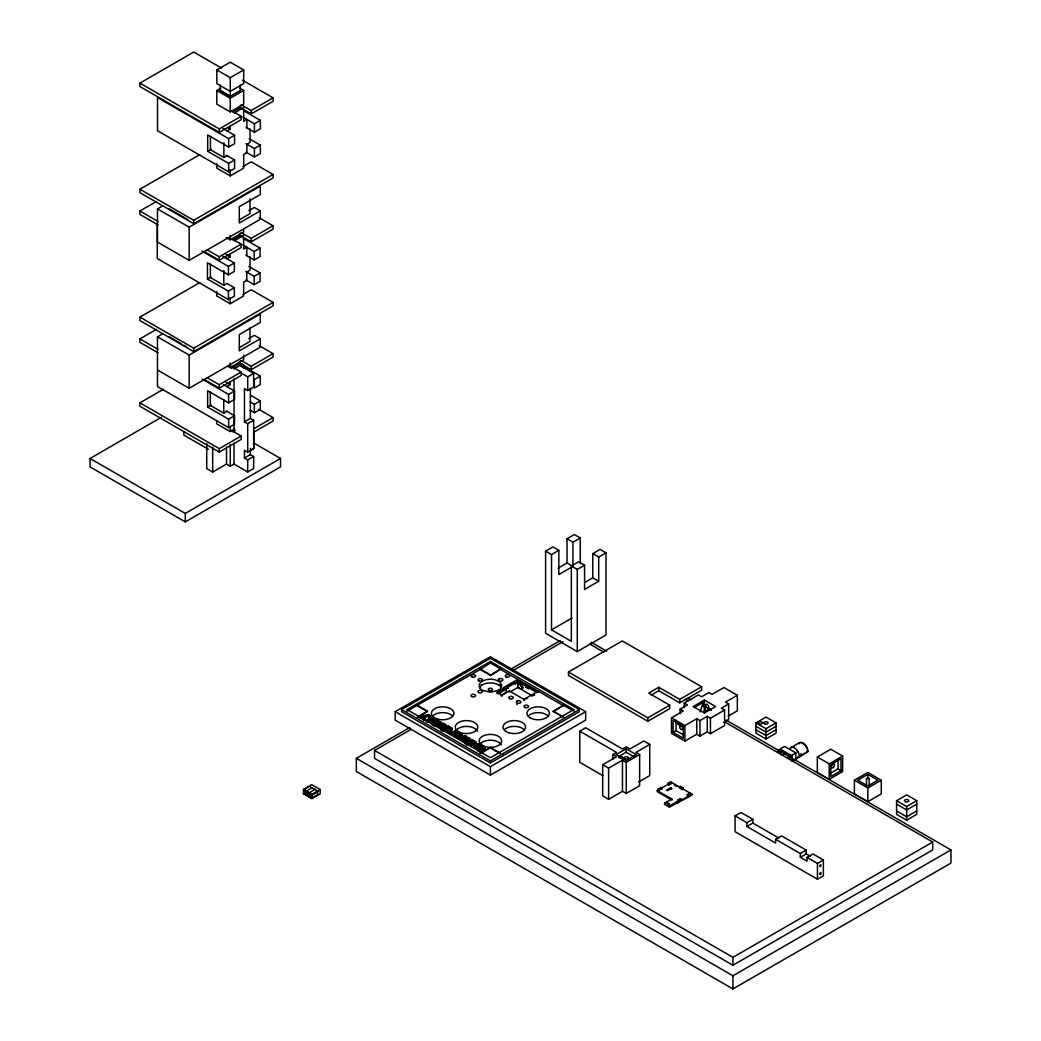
<?xml version="1.0" encoding="UTF-8"?>
<svg xmlns="http://www.w3.org/2000/svg" width="1041" height="1041" viewBox="0 0 1041 1041"><rect width="100%" height="100%" fill="white"/><g stroke="black" fill="none" stroke-linecap="round" stroke-linejoin="round"><path stroke-width="1.5" d="M573.786 711.172L573.786 709.585L490.415 661.451L407.031 709.585L407.031 711.172L417.298 705.238L427.552 711.172L418.573 716.872M480.148 669.48L490.415 663.026L500.721 668.986L490.454 675.427L480.148 669.48L417.298 705.238M481.436 753.163L490.415 747.451L500.669 753.385M490.454 675.427L500.721 668.986M501.944 696.221L501.944 695.167L497.091 692.369L498.027 693.957L508.086 688.127L507.175 686.553L514.15 682.519L515.061 684.106L517.793 682.519L517.793 687.45L532.328 695.843M523.896 700.437L523.896 699.383L538.184 691.133L538.184 692.187L529.349 687.099L528.438 688.674L525.705 687.099L526.616 685.512L525.705 687.099M526.642 698.849L526.642 697.795L527.553 698.329M529.349 687.099L528.438 688.674M533.617 694.815L533.617 693.761L534.527 695.349M790.613 755.128L780.841 749.494L780.841 750.431L790.613 756.065L790.613 755.128L788.323 756.456L789.039 758.186L789.039 756.872L795.897 752.916L795.897 759.292L792.253 761.4L791.524 760.971L791.524 755.922M688.27 796.222L687.359 794.647L688.27 796.222L681.295 800.256L680.385 798.668L677.639 800.256L678.563 801.83L677.639 802.364L676.715 801.83L669.376 806.059L668.452 805.526L669.376 803.938L668.452 805.526M680.385 798.668L681.295 800.256M455.802 735.427L459.445 736.481C447.07 732.005 470.948 738.668 459.185 732.786L459.185 733.319C466.862 735.48 457.298 736.989 455.802 734.894M460.538 734.842L459.302 733.371L457.22 733.996C458.834 736.924 462.607 733.15 457.754 734.217M441.189 730.574L448.32 726.462L449.673 726.722L448.32 725.941L441.189 730.053L442.607 730.873C444.923 727.529 447.018 733.137 450.402 730.756A5.27 3.045 0 0 0 451.833 729.806L452.288 729.038A2.889 1.666 0 0 0 451.872 727.906L449.022 727.112M445.21 729.377L446.576 731.511L450.402 731.289A5.27 3.045 0 0 0 451.833 730.327L452.288 729.572A2.889 1.666 0 0 0 451.872 728.427L450.285 727.659M466.446 744.627L469.036 743.131L470.402 745.265L474.228 745.044A5.27 3.045 0 0 0 475.672 744.081L476.127 743.326A2.889 1.666 0 0 0 475.698 742.194L475.216 741.843M431.56 724.224L433.577 721.491L437.532 720.359L440.994 722.142L440.304 723.911L438.482 721.387L435.424 722.025L438.638 724.015M440.564 724.536C442.867 725.772 441.957 728.18 440.304 725.928C436.413 723.313 440.929 729.949 443.739 727.503A1.548 0.898 0 0 0 444.195 726.644C440.122 724.302 445.6 723.261 444.481 726.189C450.61 727.516 440.89 719.656 440.564 725.07L442.256 727.086M438.664 723.846L438.352 725.03A4.021 2.316 0 0 1 436.478 726.058L435.164 726.241A3.344 1.926 0 0 1 434.5 726.215M700.072 712.005L703.274 702.311L694.334 707.477M309.359 786.293L317.843 791.199L311.923 794.621L303.438 789.716L311.688 784.628L320.173 789.52L320.173 793.841L311.923 798.603L303.438 793.71L303.738 789.546M311.923 798.603L312.222 794.439L303.438 789.39M433.355 724.237L435.138 723.183L436.739 723.794M482.49 746.931L483.232 747.659L478.431 749.806L482.972 748.388L482.49 746.931L483.584 746.306L485.379 748.479L481.827 750.678L485.379 747.958M431.664 723.755L435.841 721.101M436.765 724.159L435.58 725.057M438.573 724.185L438.352 724.51A4.021 2.316 0 0 1 436.478 725.538L435.164 725.707A3.344 1.926 0 0 1 433.85 725.577M446.459 725.798L445.821 726.956M474.241 743.105L471.235 744.419L470.051 742.793C474.748 738.342 474.878 746.098 470.064 743.222M440.877 722.766L440.304 723.911M470.051 743.313L472.341 741.999L474.228 742.662M439.211 724.9C437.259 727.217 441.722 729.312 443.739 728.023A1.548 0.898 0 0 0 444.195 727.178C440.434 725.239 444.897 723.664 444.481 726.189M438.964 723.131L438.482 721.92L435.424 722.545M466.407 742.858L469.92 738.407L468.463 737.562L464.117 739.058L468.463 738.095L469.92 738.941L466.407 742.858L464.911 741.465L467.461 738.902L463.076 740.945L461.697 740.151L464.312 737.093M459.185 733.319L459.588 732.448C453.486 729.936 452.497 738.941 459.445 736.481M476.297 745.707L476.336 746.996L478.613 747.048L476.336 747.529L476.297 745.707L478.613 747.048M441.761 726.917L440.512 726.93L440.551 725.668M464.091 739.045L466.641 736.521L465.184 735.675L458.404 737.718L459.862 739.084L464.299 737.614M464.091 739.578L466.641 736.521M461.697 740.151L464.299 737.093L459.862 738.55L458.404 737.718M460.538 734.321L457.22 733.996M795.897 759.292L807.959 751.576A7.001 4.047 60 0 0 804.29 743.925A7.001 4.047 60 0 0 798.707 743.378M479.511 746.527L479.55 745.044A1.783 1.028 0 0 0 478.118 744.718L476.518 744.055L478.118 745.239A1.783 1.028 0 0 1 479.55 745.564L479.511 747.048L475.789 744.38L479.511 747.048M475.203 745.239L474.189 746.878L475.841 748.414A3.604 2.082 0 0 0 477.91 748.765L481.736 746.931A3.214 1.861 0 0 0 481.554 745.733L479.745 744.575L476.518 744.588M618.731 757.393C619.785 755.961 624.093 757.119 622.076 758.876M796.612 757.861L807.959 751.576M475.789 744.38L474.189 746.345L475.841 747.88A3.604 2.082 0 0 0 477.91 748.245L481.736 746.397A3.214 1.861 0 0 0 481.554 745.2L479.745 744.042L476.518 744.055M866.476 785.552L866.476 778.603L867.843 777.809L867.843 774.387L877.901 780.19L867.817 786.02L857.745 780.203L867.843 774.387M231.375 110.645L241.161 116.293L241.161 119.715L219.274 132.363L139.923 86.546L139.923 83.124L193.73 52.05L221.577 68.12M216.814 69.942L230.243 62.187L243.685 69.942L243.685 83.631L230.243 91.387L216.814 83.631L216.814 69.942L230.243 77.698L243.685 69.942M239.651 88.147L243.685 90.476L243.685 104.165L230.243 111.921L216.814 104.165L216.814 90.476L220.848 88.147M216.814 90.476L230.243 98.231L243.685 90.476M232.742 111.973L240.38 107.561L240.341 105.31M234.277 113.027L243.685 107.587M139.923 83.124L219.274 128.941L241.161 116.293M241.408 104.855L251.193 110.502L273.093 97.867L273.093 101.289L251.193 113.924L240.016 107.47M227.055 130.88L230.243 129.045L230.243 126M242.8 166.69L251.193 161.849L273.093 174.485L273.093 177.907L193.73 223.724L139.923 192.65L139.923 189.228L199.781 154.667M228.669 138.661L234.602 135.239L234.602 143.658L228.669 147.093L207.693 134.979L207.693 151.296L228.669 163.411L234.602 159.989L234.602 168.421L228.669 171.843L157.529 130.763L157.529 97.581L228.669 138.661L228.669 147.093M242.839 117.112L254.42 123.801L260.341 120.366L260.341 128.798L254.42 132.22L246.027 127.379M207.693 151.296L211.245 149.24M210.425 136.358L210.425 149.722L223.867 157.477L227.055 155.63M157.985 224.882L139.897 214.433L139.897 211.011L156.449 201.447M246.027 143.697L254.42 148.551L260.341 145.128L260.341 153.548L254.42 156.97L246.092 152.168M248.773 210.672L254.368 207.445L260.289 210.868L260.289 219.287L189.15 260.367L157.464 242.072L157.464 208.903L163.047 205.676M216.814 163.593L216.814 168.148L230.243 175.903L243.685 168.148L243.685 154.458L246.873 152.611L246.873 144.192L250.061 142.344L250.061 128.993M139.923 189.228L193.73 220.302L273.093 174.485M157.464 208.903L189.15 227.185L260.289 186.118L260.289 194.537L239.313 206.652L239.313 222.969L260.289 210.868M239.261 219.846L250.009 213.639L250.009 198.792M226.157 237.504L230.191 239.82L243.633 232.065L243.633 229.033M240.328 235.396L232.69 239.807L240.25 235.383L240.25 233.093M234.225 240.861L243.633 235.422M206.717 249.58L219.248 256.815L241.135 244.18L241.135 247.602L219.248 260.237L203.932 251.401M241.382 232.742L251.167 238.389L273.067 225.754L273.067 229.176L251.167 241.811L238.584 234.55M230.191 253.835L230.191 256.88L227.003 258.715L222.969 256.385M242.8 294.59L251.193 289.749L273.093 302.384L273.093 305.807L193.73 351.624L139.923 320.55L139.923 317.128L199.781 282.566M201.915 251.115L228.421 266.418L234.355 262.996L234.355 271.428L228.421 274.85L207.445 262.735L207.445 279.053L228.421 291.168L234.355 287.745L234.355 296.178L228.421 299.6L157.269 258.519L157.269 225.337M254.173 259.977L254.173 251.558L260.094 248.135L260.094 256.554L254.173 259.977L245.78 255.136M207.445 279.053L210.998 277.01M210.373 264.193L210.373 277.557L223.802 285.312L227.003 283.464M157.985 352.782L139.897 342.333L139.897 338.911L156.449 329.346M245.78 271.454L254.173 276.307L260.094 272.885L260.094 281.304L254.173 284.727L245.845 279.925M226.157 410.909L234.537 415.762L234.537 424.181L228.617 427.604L157.464 386.536L157.464 336.803L163.047 333.575M216.762 291.428L216.762 295.982L230.191 303.738L243.633 295.982L243.633 282.293L246.821 280.445L246.821 272.026L250.009 270.179L250.009 256.828M139.923 317.128L193.73 348.201L273.093 302.384M157.464 336.803L189.15 355.085L260.289 314.018L260.289 322.437L239.313 334.551L239.313 350.882L260.289 338.767L260.289 347.187L189.15 388.267L157.464 369.971M248.773 338.572L254.368 335.345L260.289 338.767M231.375 430.362L241.161 436.023L241.161 439.445L219.274 452.08L139.923 406.263L139.923 402.841L163.372 389.295M239.209 347.681L249.957 341.474L249.957 328.11M227.445 366.107L230.139 367.655L243.568 359.9L243.568 355.345M231.375 368.345L240.276 363.231L240.198 360.967M234.03 368.93L242.228 364.038M253.913 443.102L280.523 458.469L280.523 466.902L185.285 521.879L90.06 466.902L90.06 458.469L161.485 417.233M206.717 377.493L219.248 384.715L241.135 372.079L241.135 375.502L219.248 388.15L203.932 379.301M241.382 360.641L251.167 366.289L273.067 353.654L273.067 357.076L251.167 369.711L238.584 362.45M226.938 386.549L230.139 384.715L230.139 381.67M240.874 372.886L247.706 376.829L253.64 373.407L253.64 387.109L247.706 390.531L244.44 388.644L244.44 421.813L247.706 423.7L253.64 420.278L253.64 448.749L247.706 452.171L244.44 450.285L244.44 458.04L247.706 459.927L253.64 456.505L253.64 468.541L247.706 471.963L234.03 464.065L234.03 443.102M202.11 379.132L228.617 394.435L234.537 391.013L234.537 399.432L228.617 402.854L207.64 390.739L207.64 407.07L228.617 419.185L234.537 415.762M260.289 376.139L254.368 379.562L254.368 387.994L260.289 384.571L260.289 376.139L243.555 366.484M207.64 407.07L211.193 405.014M210.321 392.028L210.321 405.391L223.75 413.147L226.938 411.299M250.165 401.891L254.368 404.311L260.289 400.889L260.289 409.321L254.368 412.743L250.204 410.336M244.44 421.813L250.374 418.391L253.64 420.278M216.697 420.785L216.697 423.817L230.139 431.573L234.173 429.256M232.781 431.703L235.318 430.245M139.923 402.841L219.274 448.658L241.161 436.023M253.939 428.645L273.093 417.584L273.093 421.006L253.939 432.067M206.743 443.713L206.743 468.632L212.676 472.054L226.522 464.065L230.269 466.225L234.303 463.896M251.037 449.907L253.796 448.307L253.796 431.182M244.44 458.04L250.374 454.618L253.64 456.505M90.06 458.469L185.285 513.447L280.523 458.469M585.068 582.296L592.784 577.833L592.784 553.617L600.071 549.401L606.005 552.823L606.005 634.971L577.274 651.562L545.601 633.279L545.601 551.118L552.888 546.915L558.822 550.338L558.822 574.554L571.678 567.137M558.028 568.165L567.033 562.973L567.033 538.744L574.333 534.54L580.253 537.963L580.253 563.597M545.601 551.118L551.522 554.541L558.822 550.338M567.033 538.744L572.953 542.166L580.253 537.963M551.522 554.541L551.522 629.857L571.34 641.295L571.34 565.992L578.64 561.776L584.574 565.198L584.574 589.427L598.705 581.255L598.705 557.039L606.005 552.823M571.34 565.992L577.274 569.414L584.574 565.198M395.177 711.693L490.415 656.715L585.641 711.693L585.641 720.125L490.415 775.103L395.177 720.125L395.177 711.693L490.415 766.67L585.641 711.693M401.566 709.585L490.415 658.289L579.264 709.585L579.264 711.693L490.415 762.988L401.566 711.693L401.566 709.585L490.415 760.88L579.264 709.585M551.522 629.857L572.043 618.003M417.298 717.093L427.552 711.172M419.185 717.717L420.408 716.481L428.463 714.477L429.972 715.87L421.969 717.796L429.972 715.349M783.717 753.372L950.94 849.924L950.94 863.093L732.942 988.95L356.334 771.511L356.334 758.342L409.777 727.49M511.04 669.025L560.266 640.605M423.96 720.463L425.275 719.175L423.96 719.943L419.185 717.184M303.438 789.716L307.954 787.113M428.71 717.835L429.634 718.889L428.71 717.835L432.418 716.755L433.772 718.069L432.158 718.993L433.772 717.535M428.71 718.355L429.881 717.158M425.431 720.788L429.634 718.368M724.705 721.933L932.697 842.026L932.697 849.924L732.942 965.254L374.565 758.342L374.565 750.444L411.143 729.325M512.432 670.859L563.077 641.62M312.196 787.595L306.262 791.355M428.593 720.567L430.987 719.149L432.822 720.736L428.593 721.088L432.822 720.203M303.438 793.71L306.184 792.123M315.02 789.234L309.086 792.982M426.706 722.051L435.112 720.177L433.811 721.452L428.124 721.933M306.041 794.947L306.041 792.097L303.66 790.731L303.66 793.58L306.041 794.947L308.409 793.58M306.496 795.207L308.865 796.573L308.865 793.736L306.496 792.37L306.496 795.207L310.049 793.151M320.173 789.52L311.923 794.621M311.688 795.363L317.622 791.941L317.622 794.79L311.688 798.213L309.32 796.846L309.32 793.997L311.688 795.363L311.688 798.213M309.32 796.846L311.688 795.467M505.34 689.715L503.519 688.661L503.519 687.607L517.793 679.37L517.793 680.424L526.616 685.512M497.091 692.369L504.43 688.127L504.43 689.181L504.43 688.127L503.519 688.661M517.793 682.519L516.883 680.944L517.793 680.424M497.091 693.423L507.175 687.607L508.086 688.127M508.086 687.073L516.883 681.998M501.944 694.868L506.277 692.356L506.277 689.194L503.519 687.607M501.033 695.7L509.283 690.938L524.807 699.903M449.673 726.722L449.022 727.633M510.884 691.445L517.793 687.45M445.21 729.897L442.607 730.873M450.948 733.345L448.658 732.2C450.753 731.003 453.759 733.189 455.815 730.262L457.233 731.615L452.067 734.595L450.727 733.814L451.677 732.734L450.727 733.814M448.658 732.721L449.972 731.433M457.233 731.615L455.815 730.795L452.77 732.474M450.727 733.28L452.067 734.061L457.233 731.081M701.634 686.761L679.747 699.396L658.758 687.294L648.725 693.085L669.714 705.199L669.714 708.622L647.814 721.257L568.464 675.44L568.464 672.018L622.284 640.944L701.634 686.761L701.634 690.183L679.747 702.831L658.758 690.717L651.237 695.063M531.743 695.909L534.527 694.295M465.028 743.808L472.146 739.696L473.499 740.476L472.835 741.387L473.499 740.476M466.212 743.651L472.146 740.229L473.499 740.997M466.446 745.161L469.036 743.131M482.49 747.464L483.584 746.306M477.923 750.769L479.472 749.871L477.923 750.769L479.341 751.589L482.686 750.639L481.736 751.719L479.341 751.589M480.148 753.385L490.415 747.451M562.244 716.872L553.265 711.172L563.532 705.238L572.446 710.391M553.265 711.693L563.532 705.238M573.786 709.585L490.415 757.718L407.031 709.585M602.921 775.688L579.785 762.337L579.785 731.185L585.706 727.763L622.466 748.986L626.227 746.826L629.974 748.986L643.819 740.997L649.753 744.419L649.753 775.558L638.667 781.96M568.464 672.018L647.814 717.835L669.714 705.199M684.236 707.724L684.236 703.065L698.381 694.907L701.569 696.754L708.869 692.538L712.057 694.386L723.911 687.541L737.353 695.297L737.353 710.808L728.127 716.13M680.137 713.788L680.137 709.129L687.424 704.913L684.236 703.065M723.82 722.311L728.687 719.5L728.687 703.976L721.387 708.192L724.575 710.04L724.575 725.551L710.443 733.71L707.255 731.875L699.955 736.078L696.767 734.243L684.9 741.088L671.471 733.332L671.471 717.822L683.325 710.964L680.137 709.129M704.406 700.072L693.189 706.553L704.406 713.033L715.622 706.553L704.406 700.072L704.406 705.356L703.274 706.019L703.274 702.311M612.785 759.253L612.785 754.582L616.545 752.409L579.785 731.185M626.162 748.791L616.129 754.582L626.227 760.398L636.259 754.608L626.162 748.791L626.162 752.214L633.735 756.573M649.753 744.419L635.908 752.409L639.655 754.582L639.655 785.721L626.227 793.476L622.466 791.316L608.621 799.306L602.687 795.884L602.687 764.745L616.545 756.742L612.785 754.582M703.274 706.019L705.317 705.889L705.317 712.213M618.64 756.56L626.162 752.214M705.251 711.563L708.062 709.936M602.687 764.745L608.621 768.167L622.466 760.164L626.227 762.337L639.655 754.582M673.098 732.343L683.273 738.212L683.273 726.41L673.098 720.528L673.098 732.343L676.064 730.626L683.69 735.037M671.471 717.822L684.9 725.577L696.767 718.732L699.955 720.567L707.255 716.351L710.443 718.199L724.575 710.04M737.353 695.297L725.499 702.141L728.687 703.976M755.922 722.909L766.007 717.08L776.065 722.896L776.065 733.163L765.981 738.98L755.922 733.176L755.922 722.909L765.981 728.713L776.065 722.896M658.159 790.067L658.159 789.013L660.905 787.438L661.816 787.959L661.816 789.013L657.248 790.587L657.248 791.641L671.874 800.087L671.874 799.033L657.248 790.587M667.88 783.405L668.79 783.925L671.536 782.351L671.536 783.405L668.79 784.979L667.88 783.405L670.625 781.817L682.18 788.492L682.18 789.546L683.091 787.972L680.359 786.384L679.448 786.918L679.448 787.972L682.18 789.546M658.159 789.013L659.07 789.533L667.88 784.459M776.065 726.319L765.981 732.135L755.922 726.332M670.69 787.738L666.578 790.106L667.489 790.626L671.601 788.258L671.601 789.312L670.69 787.738L671.601 788.258M776.065 729.741L765.981 735.558L755.922 729.754M679.448 787.972L680.359 786.384M682.18 788.492L683.091 787.972M683.091 789.026L691.914 794.114L691.914 795.168L669.389 807.126L664.535 804.316L664.535 803.262L671.874 799.033M687.359 794.647L690.092 793.06L690.092 794.114M678.563 801.83L678.563 800.776L681.295 799.202M687.359 795.701L691.003 793.593L691.003 794.647L691.914 794.114M785.408 753.229L781.752 755.337L781.752 750.288L778.551 752.136L777.822 750.405L784.68 746.436L795.897 752.916M777.822 750.405L780.841 749.494M777.822 751.719L781.036 749.858L781.036 754.92L781.752 755.337M790.965 747.568L799.501 742.649M788.323 757.77L790.457 756.534M789.039 758.186L792.253 756.339L792.253 761.4M817.341 756.989L830.783 749.234L842.637 756.078L842.637 771.589L829.196 779.345L817.341 772.5L817.341 756.989L829.196 763.834L842.637 756.078M735.076 815.871L746.931 822.715L746.931 826.489L775.662 843.08L775.662 839.306L800.321 853.542L800.321 857.316L807.035 861.193L807.035 857.42L812.969 853.997L823.379 860.009L823.379 875.806L817.445 879.229L735.076 831.668L735.076 815.871L740.997 812.448L752.851 819.293L752.851 823.067L778.85 838.07M830.406 773.294L838.044 768.896L841.011 770.6L841.011 758.798L830.822 764.667L830.822 776.482L841.011 770.6M746.931 822.715L752.851 819.293M746.931 826.489L752.851 823.067M854.401 780.203L867.843 772.448L881.272 780.203L881.272 793.906L867.843 801.661L854.401 793.906L854.401 780.203L867.843 787.972L881.272 780.203M775.662 839.306L781.583 835.884L806.241 850.12L806.241 853.893L800.321 857.316M800.321 853.542L806.241 850.12M896.587 800.698L906.685 794.882L916.744 800.685L916.744 814.374L906.659 820.204L896.587 814.387L896.587 800.698L906.659 806.515L916.744 800.685M916.744 804.107L906.659 809.937L896.587 804.12M807.035 857.42L817.445 863.431L823.379 860.009M916.744 810.952L906.659 816.782L896.587 810.965M374.565 750.444L732.942 957.356L932.697 842.026M356.334 758.342L732.942 975.781L950.94 849.924M429.972 715.87L428.463 714.998L422.555 716.898M459.445 737.015C453.369 738.108 452.262 734.035 458.144 731.615M461.697 739.617L463.076 740.411L467.435 738.889M458.404 738.238L465.184 736.208L466.641 737.041M441.579 723.95L444.26 724.068L446.524 726.006M436.673 720.945L440.681 722.051M472.861 740.867L475.698 741.66A2.889 1.666 0 0 1 476.127 742.806L475.672 743.56A5.27 3.045 0 0 1 474.228 744.51L471.039 744.914L469.01 743.495M472.861 741.387L474.683 741.595M435.424 722.038L437.78 722.506L438.664 724.38M866.476 778.603L869.209 778.603L869.209 786.944M451.221 732.591L449.972 731.966M434.344 725.148C431.625 720.216 440.642 725.434 433.407 724.081M447.031 730.561L446.225 729.038L447.773 727.906L449.972 727.971L450.402 729.351M242.462 80.183L273.093 97.867M219.976 90.424L230.204 96.332L240.38 90.45L240.341 84.998M243.607 110.71L260.341 120.366M249.163 138.661L260.341 145.128M227.563 127.483L230.243 129.045M223.021 128.55L234.602 135.239M226.209 155.148L234.602 159.989M259.144 217.712L273.067 225.754M243.36 238.467L260.094 248.135M242.787 244.947L254.173 251.558M231.349 238.532L241.135 244.18M169.332 208.903L187.822 219.573M248.903 266.418L260.094 272.885M226.157 254.551L230.191 256.88M223.242 256.58L234.355 262.996M139.897 211.011L157.985 221.46M227.354 283.712L234.355 287.745M259.144 345.612L273.067 353.654M592.784 553.617L598.705 557.039M239.951 365.508L253.64 373.407M229.944 365.625L241.135 372.079M567.033 562.973L571.769 565.705M592.784 577.833L598.705 581.255M169.332 336.803L181.212 343.66M183.867 345.196L186.508 346.718M250.504 395.242L260.289 400.889M226.105 382.385L230.139 384.715M223.438 384.597L234.537 391.013M139.897 338.911L157.985 349.36M259.17 409.555L273.093 417.584M704.406 705.356L705.317 705.889M591.197 642.219L606.656 651.145M688.153 698.199L690.964 699.825M726.097 720.112L780.906 751.758M788.323 756.456L789.039 756.872M589.792 644.041L603.845 652.16M685.355 699.214L688.166 700.84M208.343 449.231L183.828 435.086L183.828 431.963M500.721 669.506L563.532 705.772M516.883 680.944L525.705 686.045M526.616 686.566L537.273 692.72M806.241 853.893L810.275 856.222M480.148 668.96L490.454 674.906M553.265 711.172L563.532 717.093M670.625 782.871L671.536 783.405M674.243 784.966L676.962 786.541M661.816 789.013L660.905 787.438M677.639 800.256L678.563 800.776M669.376 803.938L666.37 802.208L666.37 803.262M669.376 804.992L665.446 802.741L665.446 803.795L664.535 803.262M417.298 705.772L427.552 711.693M490.415 747.985L499.394 753.163M433.772 718.069L432.418 716.755M432.158 718.472L435.112 720.177M438.964 722.61L440.304 723.391M444.481 725.655L445.821 726.436M432.158 718.993L435.112 720.697M432.822 720.736L430.987 719.149M476.297 746.241L478.613 747.568M439.211 725.421L440.551 726.202M481.827 750.145L482.686 750.639M481.827 750.678L482.686 751.173M464.911 741.465L466.407 742.337M478.431 749.273L479.472 749.871M421.969 717.262L425.275 719.175M478.431 749.806L479.472 750.405M421.969 717.796L425.275 719.708M303.438 790.34L311.923 795.233M867.843 777.809L869.209 778.603M484.468 747.282L485.392 748.063M432.653 725.122L431.56 723.703M448.658 732.2L451.664 733.241M796.716 750.431L797.653 751.797M711.432 710.261L709.52 708.609A2.824 1.627 60 0 0 708.127 709.402M676.715 801.83L676.728 802.884M669.376 806.059L669.389 807.126M677.639 802.364L677.652 803.405M509.283 690.938L509.283 691.992M906.659 806.515L906.659 820.204M867.843 787.972L867.843 801.661M838.044 760.034L838.044 768.896M829.196 763.834L829.196 779.345M817.445 863.431L817.445 879.229M778.551 750.821L778.551 752.136M765.981 728.713L765.981 738.98M732.942 957.356L732.942 965.254M732.942 975.781L732.942 988.95M710.443 718.199L710.443 733.71M707.255 716.351L707.255 731.875M704.184 706.54L704.184 712.864M699.955 720.567L699.955 736.078M696.767 718.732L696.767 734.243M684.9 725.577L684.9 741.088M679.747 699.396L679.747 702.831M676.064 720.294L676.064 730.626M668.79 783.925L668.79 784.979M659.07 789.533L659.07 790.587M658.758 687.294L658.758 690.717M647.814 717.835L647.814 721.257M626.227 762.337L626.227 793.476M622.414 757.393L622.414 758.811M622.466 760.164L622.466 791.316M622.076 757.132L622.076 758.538M621.633 756.937L621.633 758.342M621.126 756.82L621.126 758.212M620.566 756.768L620.566 758.16M620.02 756.82L620.02 758.199M608.621 768.167L608.621 799.306M577.274 569.414L577.274 651.562M572.953 542.166L572.953 566.395M517.078 701.113L517.078 704.796M514.15 682.519L514.15 683.573M507.175 686.553L507.175 687.607M503.18 753.515L503.18 755.623M490.415 661.451L490.415 663.026M490.415 760.88L490.415 762.988M490.415 766.67L490.415 775.103M483.232 747.36L483.232 748.193M442.256 726.553L442.23 727.217M309.086 793.606L309.086 796.977M306.262 791.967L306.262 795.337M254.42 123.801L254.42 132.22M254.42 148.551L254.42 156.97M254.368 404.311L254.368 412.743M254.173 276.307L254.173 284.727M251.193 110.502L251.193 113.924M251.167 238.389L251.167 241.811M251.167 366.289L251.167 369.711M250.374 388.371L250.374 418.391M250.374 448.411L250.374 454.618M247.706 376.829L247.706 390.531M247.706 423.7L247.706 452.171M247.706 459.927L247.706 471.963M246.873 127.861L246.873 119.442L243.685 121.29L243.685 109.11M246.821 255.696L246.821 247.277L243.633 249.124L243.633 236.945M243.568 364.779L243.568 367.824M234.03 378.612L234.03 431.82M230.243 77.698L230.243 96.306L220.185 90.489L220.185 85.011M230.243 98.231L230.243 111.921M230.243 169.826L230.243 175.903M230.269 444.429L230.269 466.225M230.191 235.266L230.191 239.82M230.191 297.661L230.191 303.738M230.139 363.101L230.139 367.655M230.139 427.018L230.139 431.573M228.669 163.411L228.669 171.843M228.617 394.435L228.617 402.854M228.617 419.185L228.617 427.604M228.421 266.418L228.421 274.85M228.421 291.168L228.421 299.6M226.522 446.927L226.522 464.065M223.867 142.63L223.867 157.477M223.802 270.478L223.802 285.312M223.75 399.796L223.75 413.147M219.274 128.941L219.274 132.363M219.248 256.815L219.248 260.237M219.248 384.715L219.248 388.15M219.274 448.658L219.274 452.08M212.676 447.136L212.676 472.054M193.73 220.302L193.73 223.724M193.73 348.201L193.73 351.624M189.15 227.185L189.15 260.367M189.15 355.085L189.15 388.267M185.285 513.447L185.285 521.879M479.537 687.724A11.256 6.493 0 0 1 490.415 682.909A11.256 6.493 0 0 1 501.281 687.724M500.318 684.822A2.251 1.301 0 0 1 499.238 684.575M481.866 684.471A2.251 1.301 0 0 1 481.397 684.679M432.9 715.844A11.256 6.493 0 0 1 452.393 715.844M528.451 715.844A11.23 6.48 0 0 1 547.904 715.844M480.682 743.417A11.23 6.48 0 0 1 491.873 740.229A11.23 6.48 0 0 1 501.268 744.992M504.547 729.624A11.256 6.493 0 0 1 524.039 729.624M456.791 729.637A11.256 6.493 0 0 1 468.008 726.436A11.256 6.493 0 0 1 477.403 731.198M520.162 682.636A3.448 1.991 60 0 0 523.142 687.815A3.617 2.082 60 0 1 520.045 682.532M793.528 746.839A6.363 3.67 60 0 1 794.452 746.553M801.05 753.515A6.363 3.67 60 0 1 801.206 754.946M799.111 743.86A6.363 3.67 60 0 1 799.826 743.209M801.843 743.027A6.363 3.67 60 0 1 806.892 748.362M807.348 749.871A6.363 3.67 60 0 1 807.504 751.303M790.184 748.297A7.001 4.047 60 0 1 795.753 748.856A7.001 4.047 60 0 1 799.423 756.495M679.773 724.133A2.134 1.223 60 0 1 678.12 724.458A2.134 1.223 60 0 1 676.819 721.973M708.713 709.455A2.134 1.223 60 0 1 710.014 709.337M819.605 865.891C820.959 868.78 821.752 861.987 819.605 865.891M819.605 873.789C820.946 876.704 821.791 869.821 819.605 873.789M450.402 728.817C445.977 732.903 445.756 726.332 450.389 728.908M499.068 678.901L498.782 679.057A2.251 1.301 0 0 0 498.652 680.502A2.251 1.301 0 0 0 500.903 681.139L502.23 680.723A2.238 1.288 0 0 0 502.23 678.901A2.238 1.288 0 0 0 499.068 678.901M498.366 690.313L490.415 692.213L482.451 690.313A11.256 6.493 0 0 1 487.5 679.448L490.415 679.226A11.256 6.493 0 0 1 500.812 683.234A11.256 6.493 0 0 1 498.366 690.313M506.069 676.845L505.666 676.598A2.251 1.301 0 0 1 507.11 674.568A2.251 1.301 0 0 1 509.7 676.182A2.251 1.301 0 0 1 506.069 676.845M833.347 767.451A2.134 1.223 -60 0 0 834.023 764.159A2.134 1.223 -60 0 0 831.499 766.397A2.134 1.223 -60 0 0 833.347 767.451M905.592 801.752A2.134 1.223 0 0 0 908.78 800.685A2.134 1.223 0 0 0 905.592 799.618A2.134 1.223 0 0 0 905.592 801.752M625.16 759.071A2.134 1.223 0 0 0 628.348 758.004A2.134 1.223 0 0 0 625.16 756.937A2.134 1.223 0 0 0 625.16 759.071M489.348 690.469A2.134 1.223 0 0 0 492.536 689.402A2.134 1.223 0 0 0 489.348 688.348A2.134 1.223 0 0 0 489.348 690.469M472.302 677.04A2.251 1.301 0 0 0 475.685 675.921A2.251 1.301 0 0 0 472.302 674.789A2.251 1.301 0 0 0 472.302 677.04M479.146 680.996A2.251 1.301 0 0 0 482.53 679.864A2.251 1.301 0 0 0 479.146 678.745A2.251 1.301 0 0 0 479.146 680.996M478.639 692.525A2.251 1.301 0 0 0 482.412 691.94A2.251 1.301 0 0 0 479.654 690.339A2.251 1.301 0 0 0 478.639 692.525M471.716 696.52A2.251 1.301 0 0 0 475.49 695.935A2.251 1.301 0 0 0 472.731 694.334A2.251 1.301 0 0 0 471.716 696.52M509.934 698.771A2.251 1.301 0 0 0 513.317 697.639A2.251 1.301 0 0 0 509.934 696.52A2.251 1.301 0 0 0 509.934 698.771M517.078 702.961A2.251 1.301 0 0 0 520.851 702.376A2.251 1.301 0 0 0 518.093 700.775A2.251 1.301 0 0 0 517.078 702.961M525.145 707.555A2.251 1.301 0 0 0 528.542 706.423A2.251 1.301 0 0 0 525.145 705.304A2.251 1.301 0 0 0 525.145 707.555M437.025 718.928A11.256 6.493 0 0 0 453.902 713.293A11.256 6.493 0 0 0 437.025 707.672A11.256 6.493 0 0 0 437.025 718.928M530.233 717.887A11.23 6.48 0 0 0 549.023 714.972A11.23 6.48 0 0 0 535.269 707.034A11.23 6.48 0 0 0 530.233 717.887M482.464 745.46A11.23 6.48 0 0 0 501.268 742.545A11.23 6.48 0 0 0 487.5 734.608A11.23 6.48 0 0 0 482.464 745.46M508.672 732.708A11.256 6.493 0 0 0 525.549 727.086A11.256 6.493 0 0 0 508.672 721.452A11.256 6.493 0 0 0 508.672 732.708M458.574 731.68A11.256 6.493 0 0 0 477.403 728.765A11.256 6.493 0 0 0 463.622 720.814A11.256 6.493 0 0 0 458.574 731.68M517.793 684.627A3.448 1.991 60 0 0 521.45 689.181A3.448 1.991 60 0 0 521.45 684.301A3.448 1.991 60 0 0 517.793 684.627M759.266 723.95A2.134 1.223 0 0 0 762.454 722.896A2.134 1.223 0 0 0 759.266 721.829A2.134 1.223 0 0 0 759.266 723.95M764.914 723.95A2.134 1.223 0 0 0 768.102 722.896A2.134 1.223 0 0 0 764.914 721.829A2.134 1.223 0 0 0 764.914 723.95M705.681 705.304A2.134 1.223 60 0 0 707.945 708.114A2.134 1.223 60 0 0 707.945 705.108A2.134 1.223 60 0 0 705.681 705.304M679.643 726.865A2.134 1.223 60 0 0 681.907 729.676A2.134 1.223 60 0 0 681.907 726.67A2.134 1.223 60 0 0 679.643 726.865"/></g></svg>
